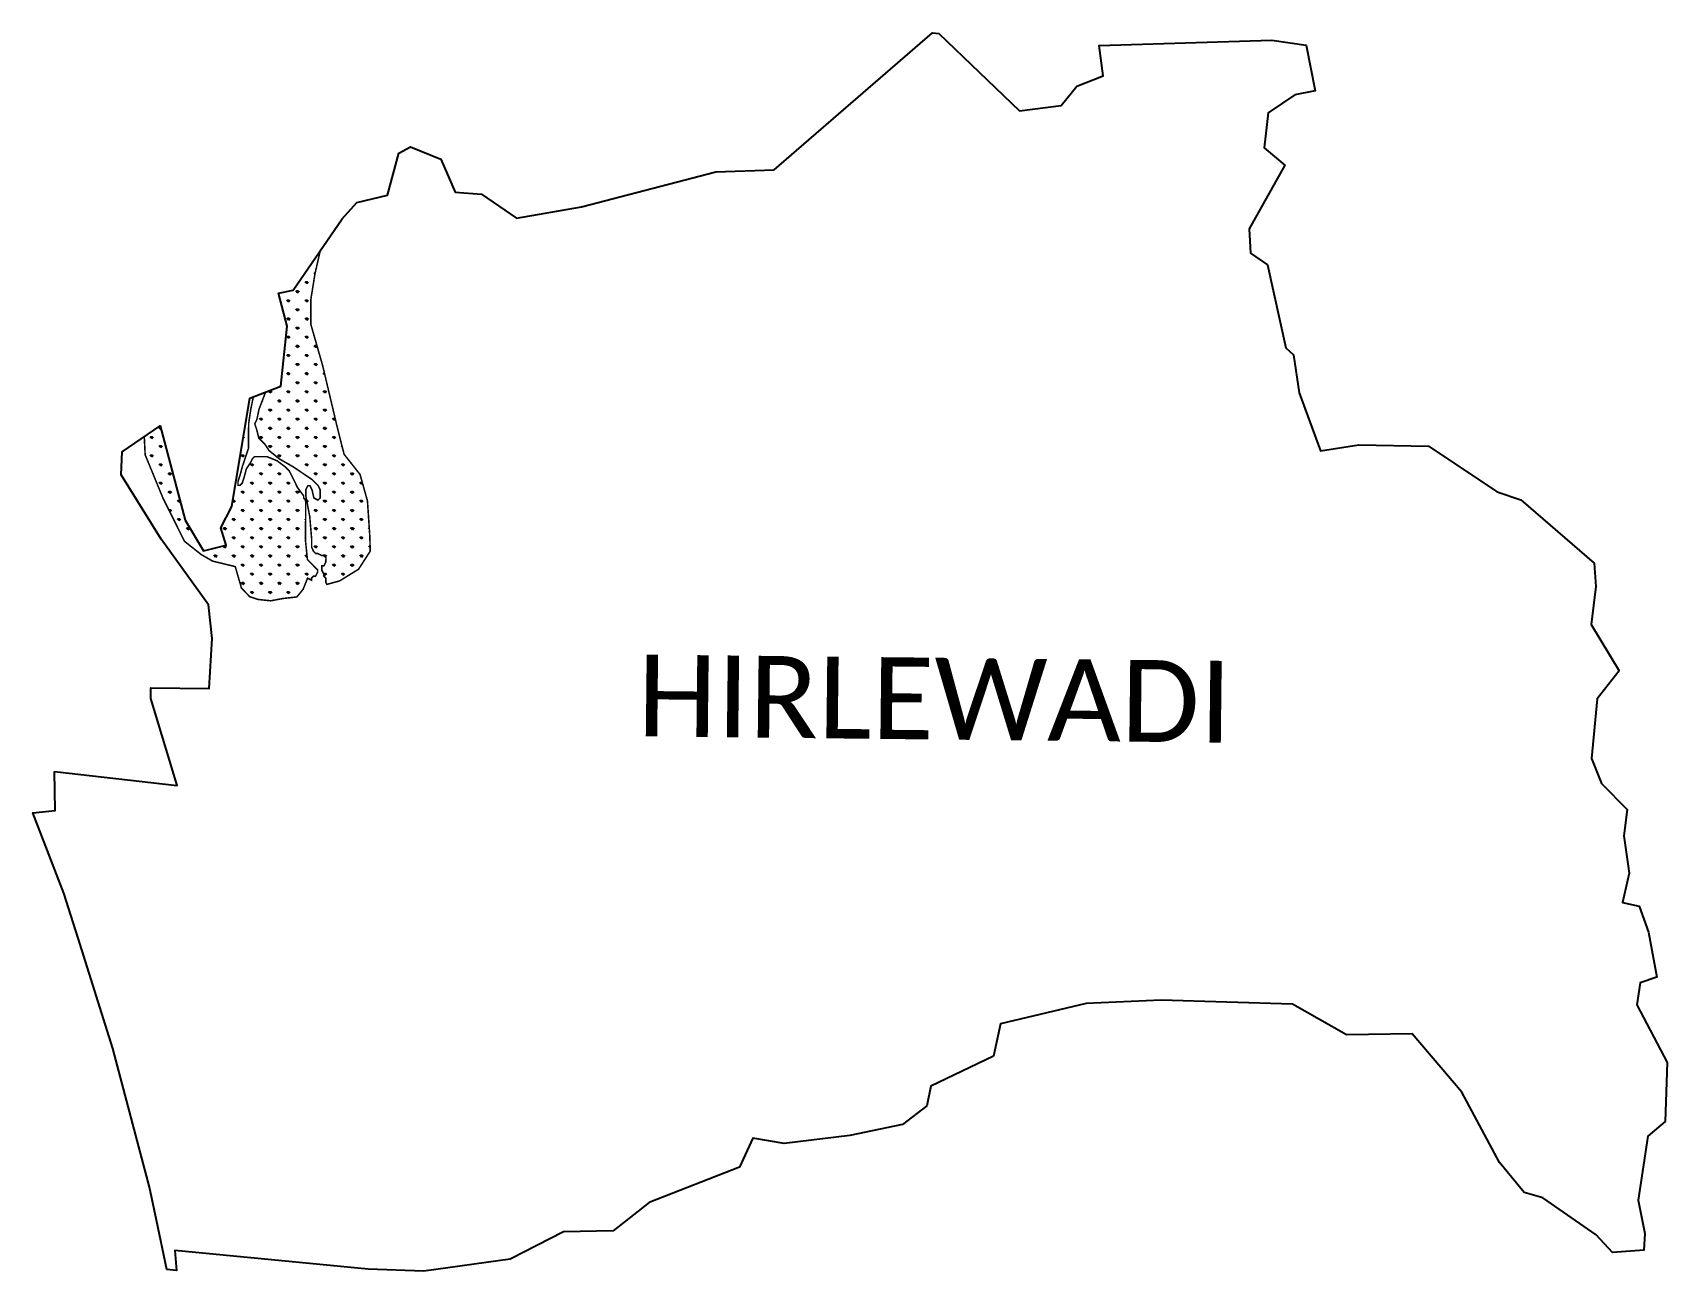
# Model space of a CAD drawing. Header units: metres. Extents: x 333256 to 336477, y 1789489 to 1791930.
import ezdxf

# ---------------------------------------------------------------- set-up
doc = ezdxf.new("R2010")
doc.units = ezdxf.units.M
doc.layers.add('MANGROOVES', color=112, linetype='Continuous')
doc.layers.add('VILLAGE NAME', color=250, linetype='Continuous')

msp = doc.modelspace()

# ---------------------------------------------------------------- hatches: boundary and pattern name
at = {"layer": 'MANGROOVES'}
h = msp.add_hatch(dxfattribs=at)
h.set_pattern_fill('GRASS', color=256)
h.paths.add_polyline_path([(333827.5, 1791273.6), (333804.2, 1791355), (333804.2, 1791404), (333812.3, 1791454.8), (333822.8, 1791500.4), (333769.3, 1791422.6), (333740.4, 1791416.8), (333757.6, 1791351.7), (333745.2, 1791233), (333714.9, 1791221.4), (333702, 1791187.5), (333697.8, 1791167.3), (333693.7, 1791159.2), (333697.7, 1791147), (333701.7, 1791130.8), (333713.8, 1791118.6), (333721.8, 1791106.4), (333741.9, 1791090.1), (333770.2, 1791073.8), (333794.4, 1791057.4), (333806.5, 1791049.3), (333818.6, 1791037.1), (333822.6, 1791028.9), (333822.5, 1791020.9), (333822.5, 1791012.8), (333818.4, 1791008.7), (333810.3, 1791012.8), (333806.4, 1791029), (333802.4, 1791037.2), (333798.3, 1791037.2), (333794.2, 1791029.1), (333794.2, 1791017), (333798.1, 1790996.7), (333802, 1790976.4), (333805.8, 1790931.9), (333805.8, 1790927.8), (333805.8, 1790919.7), (333805.7, 1790915.7), (333809.7, 1790907.6), (333813.8, 1790903.5), (333817.8, 1790903.5), (333825.9, 1790899.4), (333829.9, 1790899.4), (333834, 1790895.3), (333833.9, 1790891.2), (333833.9, 1790887.2), (333829.8, 1790879.1), (333825.8, 1790879.1), (333825.8, 1790875.1), (333825.7, 1790871), (333829.7, 1790862.9), (333829.7, 1790858.9), (333833.7, 1790854.8), (333833.7, 1790846.7), (333835.7, 1790842.6), (333860.9, 1790849.5), (333898.2, 1790872.5), (333921.2, 1790908.1), (333920.4, 1790937.1), (333915.7, 1791007.2), (333901.1, 1791059.3), (333869.7, 1791099), (333856.1, 1791152.7)])
h = msp.add_hatch(dxfattribs=at)
h.set_pattern_fill('GRASS', color=256)
h.paths.add_polyline_path([(333793.9, 1790976.5), (333794, 1790996.7), (333794.1, 1791004.8), (333794.1, 1791008.9), (333790.1, 1791012.9), (333790.1, 1791017), (333778.1, 1791033.2), (333762, 1791065.7), (333754, 1791073.9), (333737.9, 1791086.1), (333717.7, 1791094.3), (333709.6, 1791094.4), (333701.5, 1791094.4), (333693.4, 1791094.4), (333689.3, 1791090.4), (333685.2, 1791082.3), (333677.1, 1791070.2), (333672.9, 1791054.1), (333668.8, 1791041.9), (333664.7, 1791037.9), (333660.7, 1791037.9), (333660.7, 1791046), (333664.9, 1791058.2), (333669, 1791074.3), (333677.2, 1791098.6), (333681.3, 1791110.7), (333681.4, 1791130.9), (333681.6, 1791159.3), (333685.8, 1791187.6), (333690.9, 1791212.2), (333684.2, 1791209.6), (333648.2, 1790995.9), (333627.1, 1790954.4), (333637.6, 1790920), (333592.6, 1790909), (333556.7, 1790968.9), (333507.6, 1791154.8), (333476, 1791133.3), (333477.7, 1791098), (333512.8, 1791012.7), (333555.3, 1790927.5), (333587.8, 1790901.7), (333610.6, 1790888.5), (333655.2, 1790877.7), (333667.4, 1790835.5), (333683.7, 1790818.4), (333699.9, 1790813), (333725, 1790810.3), (333749.2, 1790814.8), (333776.6, 1790817.9), (333788.8, 1790832.7), (333797.7, 1790854.9), (333805.4, 1790851), (333805.4, 1790855), (333809.5, 1790859), (333813.5, 1790859), (333817.6, 1790867), (333817.6, 1790871.1), (333809.6, 1790879.2), (333805.6, 1790883.3), (333801.5, 1790887.4), (333797.5, 1790891.4), (333793.7, 1790927.9), (333793.8, 1790952.2)])

# ---------------------------------------------------------------- linework, layer by layer
at = {"color": 3}
msp.add_lwpolyline([(333298.9, 1790474), (333540.7, 1790446.1), (333488.9, 1790618), (333489.1, 1790639), (333603.8, 1790637.2), (333610, 1790736.2), (333602.8, 1790802.4), (333509.1, 1790932), (333430.7, 1791058.5), (333432.7, 1791103.9), (333507.6, 1791154.8), (333556.7, 1790968.9), (333592.6, 1790909), (333637.6, 1790920), (333627.1, 1790954.4), (333648.2, 1790995.9), (333684.2, 1791209.6), (333745.2, 1791233), (333757.6, 1791351.7), (333740.4, 1791416.8), (333769.3, 1791422.6), (333866, 1791563.2), (333895.1, 1791594.9), (333955, 1791609.3), (333977.5, 1791692.4), (334000.7, 1791705), (334060.5, 1791680.6), (334088.7, 1791615.6), (334140.3, 1791611.5), (334209.4, 1791564.1), (334337.6, 1791586.7), (334602.2, 1791655.9), (334717.2, 1791659.4), (335029.2, 1791929.8), (335041.9, 1791928.2), (335200.5, 1791775.6), (335282.3, 1791786), (335313.4, 1791824.3), (335365.6, 1791844.9), (335357.5, 1791904.8), (335697.8, 1791914.9), (335765.5, 1791905.1), (335783.2, 1791815.1), (335742.9, 1791807.5), (335690.2, 1791771.7), (335682.9, 1791703), (335723.2, 1791668.6), (335653.1, 1791543.5), (335655.6, 1791495.2), (335688.9, 1791472.2), (335725.1, 1791308.6), (335740.1, 1791295.3), (335751.3, 1791220.1), (335793.6, 1791106.1), (335868.9, 1791117.5), (336006.5, 1791114.9), (336141.9, 1791025.3), (336188.5, 1791009.4), (336333, 1790884.2), (336336.4, 1790838.4), (336326.8, 1790763.5), (336382.3, 1790672.5), (336338.9, 1790617.4), (336327.8, 1790499.4), (336347.2, 1790450.4), (336397.7, 1790398.8), (336391.6, 1790347.2), (336401.5, 1790273.3), (336388.8, 1790215.7), (336421.3, 1790208.3), (336440.2, 1790157.2), (336456.4, 1790068.4), (336423.6, 1790057.2), (336417.1, 1790014), (336477, 1789900.7), (336473, 1789784.4), (336438.5, 1789755), (336419.4, 1789628.9), (336432.8, 1789563.2), (336430.9, 1789530.7), (336369, 1789526.1), (336337, 1789560.9), (336231.4, 1789634.1), (336194.8, 1789644.3), (336146.5, 1789703.7), (336072.1, 1789842.2), (335974.5, 1789956.8), (335844.6, 1789954.7), (335738.5, 1790015.3), (335479.7, 1790023.4), (335331.6, 1790016.9), (335163.1, 1789976.9), (335149.1, 1789913), (335026, 1789853.9), (335018.1, 1789815.2), (334969.9, 1789778.3), (334866.5, 1789756.4), (334736.9, 1789740.9), (334674.8, 1789751.5), (334648.5, 1789694.2), (334470.7, 1789624.5), (334399.6, 1789569.1), (334302.3, 1789566.6), (334197.1, 1789512.9), (334027.1, 1789489), (333917.1, 1789493.2), (333536.2, 1789530.1), (333539.7, 1789490.9), (333520.5, 1789492.8), (333500.1, 1789589.7), (333486.1, 1789655), (333413.7, 1789928), (333345.8, 1790145.3), (333317.8, 1790234.4), (333256.1, 1790392.5), (333300.6, 1790397.1), (333298.9, 1790474)], dxfattribs=at)
at = {"layer": 'MANGROOVES', "const_width": 3.04, "flags": 128}
for points in [[(333714.9, 1791221.4), (333702, 1791187.5), (333697.8, 1791167.3), (333693.7, 1791159.2), (333697.7, 1791147), (333701.7, 1791130.8), (333713.8, 1791118.6), (333721.8, 1791106.4), (333741.9, 1791090.1), (333770.2, 1791073.8), (333794.4, 1791057.4), (333806.5, 1791049.3), (333818.6, 1791037.1), (333822.6, 1791028.9), (333822.5, 1791020.9), (333822.5, 1791012.8), (333818.4, 1791008.7), (333810.3, 1791012.8), (333806.4, 1791029), (333802.4, 1791037.2), (333798.3, 1791037.2), (333794.2, 1791029.1), (333794.2, 1791017), (333798.1, 1790996.7), (333802, 1790976.4), (333805.8, 1790931.9), (333805.8, 1790927.8), (333805.8, 1790919.7), (333805.7, 1790915.7), (333809.7, 1790907.6), (333813.8, 1790903.5), (333817.8, 1790903.5), (333825.9, 1790899.4), (333829.9, 1790899.4), (333834, 1790895.3), (333833.9, 1790891.2), (333833.9, 1790887.2), (333829.8, 1790879.1), (333825.8, 1790879.1), (333825.8, 1790875.1), (333825.7, 1790871), (333829.7, 1790862.9), (333829.7, 1790858.9), (333833.7, 1790854.8), (333833.7, 1790846.7), (333835.7, 1790842.6), (333860.9, 1790849.5), (333898.2, 1790872.5), (333921.2, 1790908.1), (333920.4, 1790937.1), (333915.7, 1791007.2), (333901.1, 1791059.3), (333869.7, 1791099), (333856.1, 1791152.7), (333827.5, 1791273.6), (333804.2, 1791355), (333804.2, 1791404), (333812.3, 1791454.8), (333822.8, 1791500.4)], [(333476, 1791133.3), (333477.7, 1791098), (333512.8, 1791012.7), (333555.3, 1790927.5), (333587.8, 1790901.7), (333610.6, 1790888.5), (333655.2, 1790877.7), (333667.4, 1790835.5), (333683.7, 1790818.4), (333699.9, 1790813), (333725, 1790810.3), (333749.2, 1790814.8), (333776.6, 1790817.9), (333788.8, 1790832.7), (333797.7, 1790854.9), (333805.4, 1790851), (333805.4, 1790855), (333809.5, 1790859), (333813.5, 1790859), (333817.6, 1790867), (333817.6, 1790871.1), (333809.6, 1790879.2), (333805.6, 1790883.3), (333801.5, 1790887.4), (333797.5, 1790891.4), (333793.7, 1790927.9), (333793.8, 1790952.2), (333793.9, 1790976.5), (333794, 1790996.7), (333794.1, 1791004.8), (333794.1, 1791008.9), (333790.1, 1791012.9), (333790.1, 1791017), (333778.1, 1791033.2), (333762, 1791065.7), (333754, 1791073.9), (333737.9, 1791086.1), (333717.7, 1791094.3), (333709.6, 1791094.4), (333701.5, 1791094.4), (333693.4, 1791094.4), (333689.3, 1791090.4), (333685.2, 1791082.3), (333677.1, 1791070.2), (333672.9, 1791054.1), (333668.8, 1791041.9), (333664.7, 1791037.9), (333660.7, 1791037.9), (333660.7, 1791046), (333664.9, 1791058.2), (333669, 1791074.3), (333677.2, 1791098.6), (333681.3, 1791110.7), (333681.4, 1791130.9), (333681.6, 1791159.3), (333685.8, 1791187.6), (333690.9, 1791212.3)]]:
    msp.add_lwpolyline(points, dxfattribs=at)

# ---------------------------------------------------------------- texts
at = {"layer": 'VILLAGE NAME', "insert": (334448.8, 1790704.5), "char_height": 161.109, "attachment_point": 1, "rotation": 359.3742}
msp.add_mtext_dynamic_manual_height_columns('{\\fCalibri|b0|i0|c0|p34;HIRLEWADI}', width=1589.786, gutter_width=805.5, heights=[0], dxfattribs=at)

doc.saveas('drawing.dxf')
